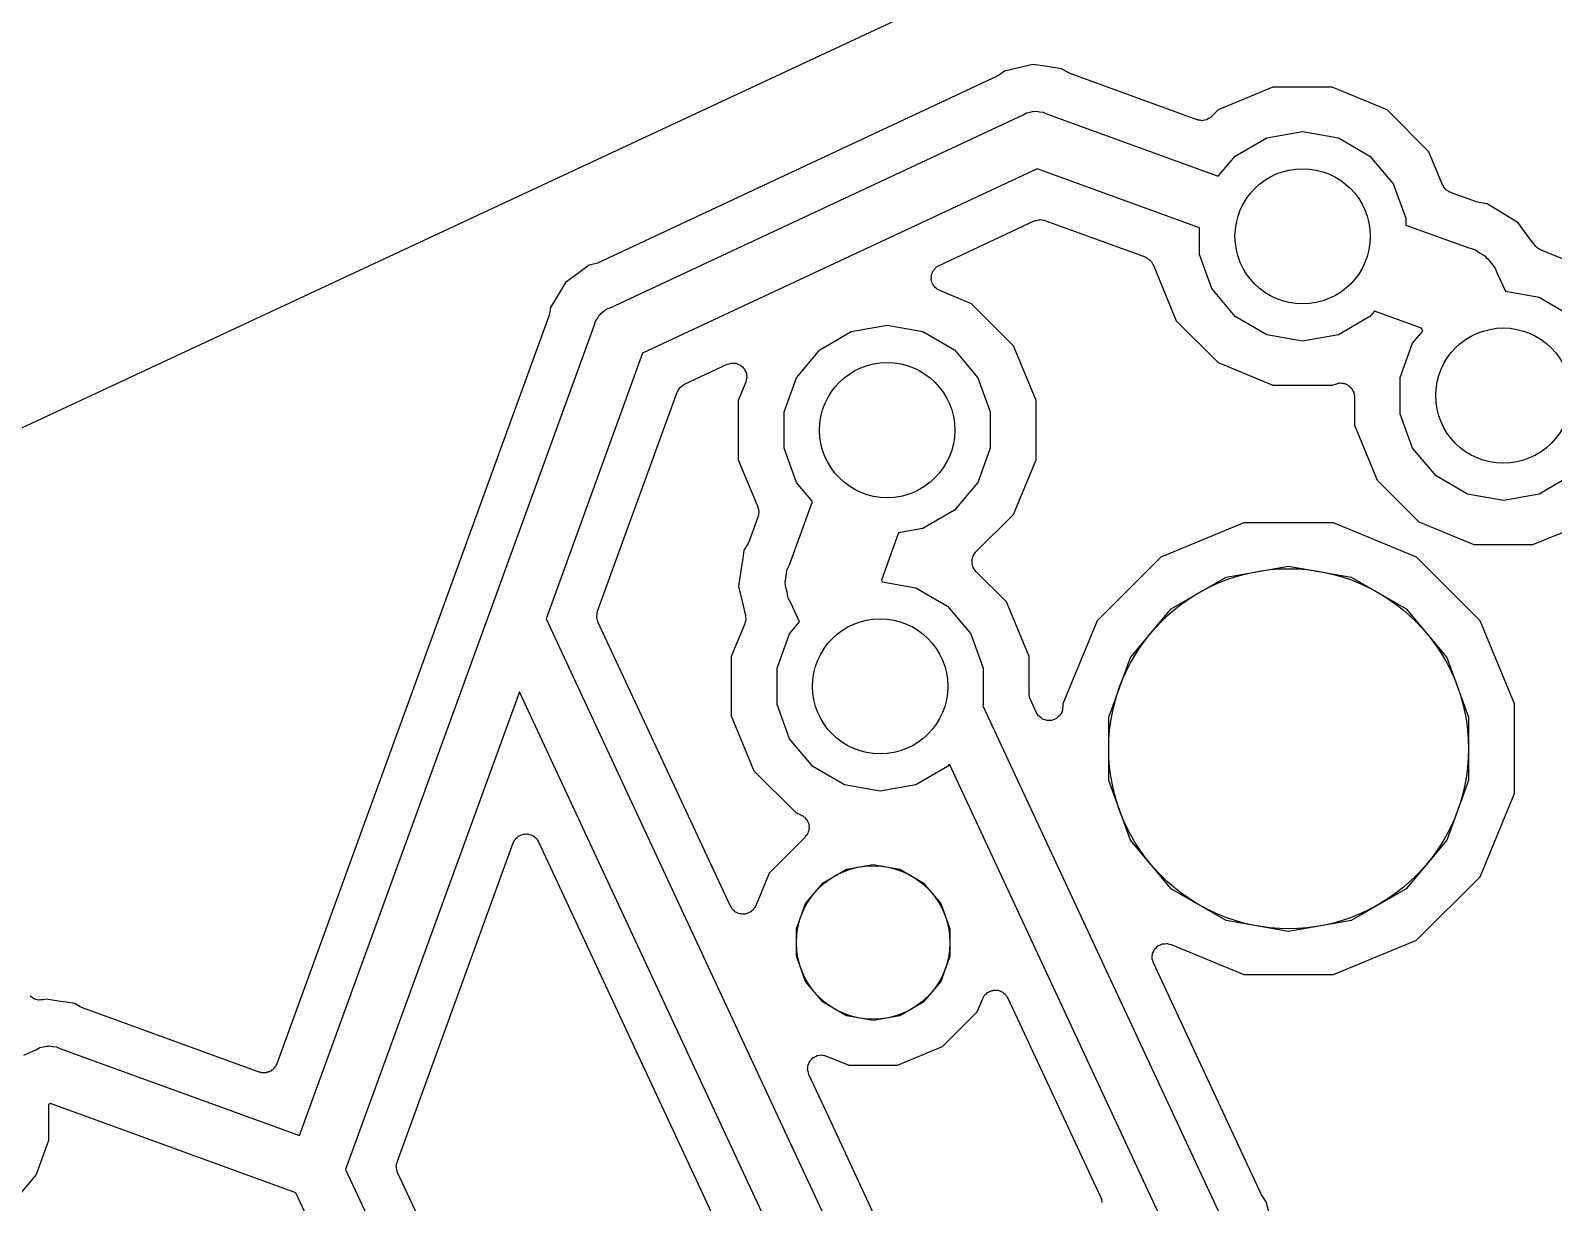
# Model space of a CAD drawing. Extents: x 24 to 196, y -189 to -31.
# Drawn here: x 38.02 to 54.9, y -140.25 to -127.26 of the extents above; entities that cross this region are included whole.
import ezdxf

# ---------------------------------------------------------------- set-up
doc = ezdxf.new("R2010")
doc.units = 0
doc.header["$MEASUREMENT"] = 0
doc.layers.add('BLACK', color=7, linetype='CONTINUOUS')

msp = doc.modelspace()

# ---------------------------------------------------------------- linework, layer by layer
at = {"layer": 'BLACK', "linetype": 'CONTINUOUS'}
for p, q in [((26.2751, -137.094), (58.9842, -121.842)), ((48.7347, -127.769), (44.3043, -129.838)), ((48.7469, -127.761), (48.7347, -127.769)), ((48.7603, -127.754), (48.7469, -127.761)), ((48.8144, -127.714), (48.7603, -127.754)), ((48.9708, -127.676), (48.8144, -127.714)), ((48.9709, -127.676), (48.9708, -127.676)), ((48.971, -127.676), (48.9709, -127.676)), ((49.1281, -127.638), (48.971, -127.676)), ((49.2879, -127.662), (49.1281, -127.638)), ((49.288, -127.662), (49.2879, -127.662)), ((49.2881, -127.662), (49.288, -127.662)), ((49.4473, -127.687), (49.2881, -127.662)), ((49.5047, -127.721), (49.4473, -127.687)), ((49.5186, -127.727), (49.5047, -127.721)), ((49.5315, -127.734), (49.5186, -127.727)), ((50.9496, -128.251), (49.5315, -127.734)), ((51.79, -127.891), (51.1832, -128.142)), ((52.4468, -127.891), (51.79, -127.891)), ((53.0537, -128.142), (52.4468, -127.891)), ((44.4449, -130.333), (49.0234, -128.195)), ((49.0234, -128.195), (49.0585, -128.175)), ((49.0585, -128.175), (49.0982, -128.168)), ((49.0982, -128.168), (49.1371, -128.157)), ((49.1371, -128.157), (49.1508, -128.158)), ((49.1508, -128.158), (49.1644, -128.156)), ((49.1644, -128.156), (49.2041, -128.163)), ((49.2041, -128.163), (49.2442, -128.167)), ((49.2442, -128.167), (49.281, -128.184)), ((49.281, -128.184), (51.1839, -128.877)), ((50.9563, -128.253), (50.9496, -128.251)), ((50.9624, -128.255), (50.9563, -128.253)), ((50.9822, -128.257), (50.9624, -128.255)), ((51.0017, -128.261), (50.9822, -128.257)), ((51.0084, -128.259), (51.0017, -128.261)), ((51.0151, -128.26), (51.0084, -128.259)), ((51.0343, -128.255), (51.0151, -128.26)), ((51.0539, -128.251), (51.0343, -128.255)), ((51.0597, -128.248), (51.0539, -128.251)), ((51.0662, -128.246), (51.0597, -128.248)), ((51.0825, -128.235), (51.0662, -128.246)), ((51.0997, -128.225), (51.0825, -128.235)), ((51.1041, -128.22), (51.0997, -128.225)), ((51.1096, -128.216), (51.1041, -128.22)), ((51.1832, -128.142), (51.1096, -128.216)), ((53.5181, -128.607), (53.0537, -128.142)), ((51.7215, -128.451), (52.1184, -128.381)), ((52.1184, -128.381), (52.5154, -128.451)), ((51.3724, -128.653), (51.7215, -128.451)), ((52.5154, -128.451), (52.8645, -128.653)), ((53.669, -128.971), (53.5181, -128.607)), ((51.1839, -128.877), (51.3724, -128.653)), ((52.8645, -128.653), (53.1236, -128.962)), ((49.1786, -128.795), (44.805, -130.837)), ((50.9754, -129.45), (49.1786, -128.795)), ((53.1236, -128.962), (53.2614, -129.34)), ((53.6745, -128.98), (53.669, -128.971)), ((53.678, -128.989), (53.6745, -128.98)), ((53.6886, -129.002), (53.678, -128.989)), ((53.6975, -129.016), (53.6886, -129.002)), ((53.7055, -129.022), (53.6975, -129.016)), ((53.712, -129.03), (53.7055, -129.022)), ((53.7264, -129.038), (53.712, -129.03)), ((53.7395, -129.048), (53.7264, -129.038)), ((53.7491, -129.051), (53.7395, -129.048)), ((53.7579, -129.056), (53.7491, -129.051)), ((54.0468, -129.161), (53.7579, -129.056)), ((54.0614, -129.163), (54.0468, -129.161)), ((54.0754, -129.168), (54.0614, -129.163)), ((54.1629, -129.182), (54.0754, -129.168)), ((54.3343, -129.286), (54.1629, -129.182)), ((54.3345, -129.286), (54.3343, -129.286)), ((54.3346, -129.286), (54.3345, -129.286)), ((54.5074, -129.391), (54.3346, -129.286)), ((48.0903, -129.864), (49.1453, -129.371)), ((49.1453, -129.371), (49.1519, -129.37)), ((49.1519, -129.37), (49.1577, -129.366)), ((49.1577, -129.366), (49.1773, -129.363)), ((49.1773, -129.363), (49.1964, -129.358)), ((49.1964, -129.358), (49.2032, -129.358)), ((49.2032, -129.358), (49.2099, -129.357)), ((49.2099, -129.357), (49.2294, -129.361)), ((49.2294, -129.361), (49.2492, -129.362)), ((49.2492, -129.362), (49.2553, -129.365)), ((49.2553, -129.365), (49.262, -129.366)), ((49.262, -129.366), (50.373, -129.771)), ((50.9754, -129.743), (50.9754, -129.45)), ((53.2614, -129.34), (53.2614, -129.417)), ((53.2614, -129.417), (53.9602, -129.67)), ((54.6266, -129.554), (54.5074, -129.391)), ((54.6267, -129.554), (54.6266, -129.554)), ((54.6268, -129.554), (54.6267, -129.554)), ((54.6902, -129.64), (54.6268, -129.554)), ((50.373, -129.771), (50.3817, -129.776)), ((50.3817, -129.776), (50.3912, -129.779)), ((50.3912, -129.779), (50.4044, -129.79)), ((50.4044, -129.79), (50.4188, -129.798)), ((51.1133, -130.122), (50.9754, -129.743)), ((53.9602, -129.67), (54.026, -129.687)), ((54.026, -129.687), (54.0805, -129.726)), ((54.0805, -129.726), (54.1384, -129.759)), ((54.1384, -129.759), (54.1534, -129.777)), ((54.1534, -129.777), (54.1726, -129.79)), ((54.1726, -129.79), (54.2108, -129.845)), ((54.701, -129.651), (54.6902, -129.64)), ((54.71, -129.662), (54.701, -129.651)), ((54.72, -129.669), (54.71, -129.662)), ((54.7285, -129.677), (54.72, -129.669)), ((54.7421, -129.683), (54.7285, -129.677)), ((54.7547, -129.691), (54.7421, -129.683)), ((55.2781, -129.908), (54.7547, -129.691)), ((44.0812, -129.959), (43.9506, -130.055)), ((44.1574, -129.903), (44.0812, -129.959)), ((44.0812, -129.959), (44.0812, -129.959)), ((44.0812, -129.959), (44.0812, -129.959)), ((44.1576, -129.903), (44.1574, -129.903)), ((44.2115, -129.863), (44.1576, -129.903)), ((44.276, -129.848), (44.2115, -129.863)), ((44.2897, -129.842), (44.276, -129.848)), ((44.3043, -129.838), (44.2897, -129.842)), ((48.006, -129.969), (48.0123, -129.954)), ((48.0123, -129.954), (48.0166, -129.938)), ((48.0166, -129.938), (48.0224, -129.93)), ((48.0224, -129.93), (48.0262, -129.92)), ((48.0262, -129.92), (48.0374, -129.908)), ((48.0374, -129.908), (48.0469, -129.894)), ((48.0469, -129.894), (48.0552, -129.889)), ((48.0552, -129.889), (48.062, -129.881)), ((48.062, -129.881), (48.0767, -129.874)), ((48.0767, -129.874), (48.0903, -129.864)), ((50.4188, -129.798), (50.4252, -129.806)), ((50.4252, -129.806), (50.4332, -129.812)), ((50.4332, -129.812), (50.4421, -129.826)), ((50.4421, -129.826), (50.4528, -129.838)), ((50.4528, -129.838), (50.4562, -129.848)), ((50.4562, -129.848), (50.4616, -129.856)), ((50.4616, -129.856), (50.7188, -130.477)), ((54.2108, -129.845), (54.2537, -129.896)), ((54.2537, -129.896), (54.2771, -129.96)), ((54.2771, -129.96), (54.3657, -130.151)), ((43.9506, -130.055), (43.8681, -130.191)), ((48.0029, -129.989), (48.0055, -129.979)), ((48.0044, -130.005), (48.0029, -129.989)), ((48.0037, -130.022), (48.0044, -130.005)), ((48.0067, -130.032), (48.0037, -130.022)), ((48.0055, -129.979), (48.006, -129.969)), ((48.0076, -130.042), (48.0067, -130.032)), ((48.0146, -130.057), (48.0076, -130.042)), ((48.0196, -130.072), (48.0146, -130.057)), ((48.0257, -130.08), (48.0196, -130.072)), ((48.03, -130.09), (48.0257, -130.08)), ((48.0417, -130.101), (48.03, -130.09)), ((48.0518, -130.114), (48.0417, -130.101)), ((48.0603, -130.12), (48.0518, -130.114)), ((48.0674, -130.127), (48.0603, -130.12)), ((48.0824, -130.134), (48.0674, -130.127)), ((51.3724, -130.431), (51.1133, -130.122)), ((43.8175, -130.274), (43.7829, -130.331)), ((43.8176, -130.274), (43.8175, -130.274)), ((43.8681, -130.191), (43.8176, -130.274)), ((43.8681, -130.191), (43.8681, -130.191)), ((43.8681, -130.191), (43.8681, -130.191)), ((48.0964, -130.143), (48.0824, -130.134)), ((48.4496, -130.289), (48.0964, -130.143)), ((48.914, -130.754), (48.4496, -130.289)), ((54.3657, -130.151), (54.7399, -130.217)), ((54.7399, -130.217), (55.0889, -130.418)), ((43.7654, -130.426), (40.7498, -138.711)), ((43.768, -130.411), (43.7654, -130.426)), ((43.7728, -130.397), (43.768, -130.411)), ((43.7829, -130.331), (43.7728, -130.397)), ((44.2812, -130.484), (44.3044, -130.451)), ((44.3044, -130.451), (44.3247, -130.415)), ((44.3247, -130.415), (44.335, -130.407)), ((44.335, -130.407), (44.3428, -130.396)), ((44.3428, -130.396), (44.376, -130.372)), ((44.376, -130.372), (44.407, -130.346)), ((44.407, -130.346), (44.4449, -130.333)), ((51.7215, -130.633), (51.3724, -130.431)), ((52.8645, -130.431), (52.5154, -130.633)), ((52.9145, -130.371), (52.8645, -130.431)), ((53.4357, -130.56), (52.9145, -130.371)), ((41.0014, -139.505), (44.2708, -130.523)), ((44.2708, -130.523), (44.2812, -130.484)), ((46.7684, -130.8), (47.1174, -130.598)), ((47.1174, -130.598), (47.5144, -130.528)), ((47.5144, -130.528), (47.9114, -130.598)), ((47.9114, -130.598), (48.2604, -130.8)), ((50.7188, -130.477), (51.1832, -130.942)), ((52.1184, -130.703), (51.7215, -130.633)), ((52.5154, -130.633), (52.1184, -130.703)), ((53.3378, -130.727), (53.4506, -130.592)), ((53.4506, -130.592), (53.4357, -130.56)), ((46.5093, -131.109), (46.7684, -130.8)), ((48.2604, -130.8), (48.5195, -131.109)), ((49.1654, -131.36), (48.914, -130.754)), ((53.1999, -131.106), (53.3378, -130.727)), ((44.805, -130.837), (43.7339, -133.78)), ((45.2676, -131.182), (45.7426, -130.96)), ((45.7426, -130.96), (45.765, -130.954)), ((45.765, -130.954), (45.7872, -130.947)), ((45.7872, -130.947), (45.7905, -130.947)), ((45.7905, -130.947), (45.7937, -130.946)), ((45.7937, -130.946), (45.8168, -130.948)), ((45.8168, -130.948), (45.84, -130.949)), ((45.84, -130.949), (45.8431, -130.951)), ((45.8431, -130.951), (45.8464, -130.951)), ((45.8464, -130.951), (45.8675, -130.961)), ((45.8675, -130.961), (45.8889, -130.97)), ((45.8889, -130.97), (45.8914, -130.972)), ((45.8914, -130.972), (45.8944, -130.973)), ((45.8944, -130.973), (45.9108, -130.99)), ((51.1832, -130.942), (51.79, -131.193)), ((45.9108, -130.99), (45.928, -131.005)), ((45.928, -131.005), (45.9295, -131.008)), ((45.9295, -131.008), (45.9319, -131.011)), ((45.9319, -131.011), (45.9417, -131.032)), ((45.9417, -131.032), (45.9524, -131.052)), ((45.9529, -131.134), (45.9479, -131.157)), ((45.9524, -131.052), (45.9528, -131.056)), ((45.9528, -131.056), (45.9542, -131.059)), ((45.9589, -131.111), (45.9529, -131.134)), ((45.9542, -131.059), (45.9563, -131.082)), ((45.9563, -131.082), (45.9593, -131.105)), ((45.9593, -131.105), (45.9586, -131.108)), ((45.9586, -131.108), (45.9589, -131.111)), ((46.3714, -131.487), (46.5093, -131.109)), ((48.5195, -131.109), (48.6574, -131.487)), ((53.1999, -131.509), (53.1999, -131.106)), ((44.3048, -133.697), (45.1889, -131.268)), ((45.1889, -131.268), (45.1922, -131.262)), ((45.1922, -131.262), (45.1939, -131.256)), ((45.1939, -131.256), (45.2054, -131.239)), ((45.2054, -131.239), (45.2154, -131.222)), ((45.2154, -131.222), (45.2205, -131.218)), ((45.2205, -131.218), (45.2243, -131.212)), ((45.2243, -131.212), (45.2406, -131.201)), ((45.2406, -131.201), (45.2559, -131.188)), ((45.2559, -131.188), (45.2622, -131.186)), ((45.2622, -131.186), (45.2676, -131.182)), ((45.9479, -131.157), (45.8634, -131.36)), ((51.79, -131.193), (52.4468, -131.193)), ((52.4468, -131.193), (52.4812, -131.179)), ((52.4812, -131.179), (52.4974, -131.175)), ((52.4974, -131.175), (52.513, -131.169)), ((52.513, -131.169), (52.5231, -131.169)), ((52.5231, -131.169), (52.5329, -131.167)), ((52.5329, -131.167), (52.5493, -131.169)), ((52.5493, -131.169), (52.566, -131.169)), ((52.566, -131.169), (52.5754, -131.173)), ((52.5754, -131.173), (52.5853, -131.174)), ((52.5853, -131.174), (52.6001, -131.182)), ((52.6001, -131.182), (52.6157, -131.188)), ((52.6157, -131.188), (52.6234, -131.194)), ((52.6234, -131.194), (52.6323, -131.199)), ((52.6323, -131.199), (52.6435, -131.211)), ((52.6435, -131.211), (52.6562, -131.222)), ((52.6562, -131.222), (52.6613, -131.23)), ((52.6613, -131.23), (52.668, -131.238)), ((52.668, -131.238), (52.6744, -131.253)), ((52.6744, -131.253), (52.6827, -131.267)), ((52.6827, -131.267), (52.6845, -131.277)), ((52.6845, -131.277), (52.6883, -131.287)), ((52.6883, -131.287), (52.689, -131.303)), ((52.689, -131.303), (52.6919, -131.32)), ((45.8634, -131.36), (45.8634, -132.017)), ((49.1654, -132.017), (49.1654, -131.36)), ((52.6919, -131.32), (52.6919, -131.636)), ((46.3714, -131.89), (46.3714, -131.487)), ((48.6574, -131.487), (48.6574, -131.89)), ((52.6919, -131.636), (52.9433, -132.242)), ((53.3378, -131.888), (53.1999, -131.509)), ((46.5093, -132.269), (46.3714, -131.89)), ((48.6574, -131.89), (48.5195, -132.269)), ((53.5969, -132.196), (53.3378, -131.888)), ((45.8634, -132.017), (46.0805, -132.541)), ((48.914, -132.624), (49.1654, -132.017)), ((46.6858, -132.48), (46.5093, -132.269)), ((48.5195, -132.269), (48.2604, -132.578)), ((52.9433, -132.242), (53.4077, -132.707)), ((53.9459, -132.398), (53.5969, -132.196)), ((55.0889, -132.196), (54.7399, -132.398)), ((46.4313, -133.181), (46.6858, -132.48)), ((54.3429, -132.468), (53.9459, -132.398)), ((54.7399, -132.398), (54.3429, -132.468)), ((46.0829, -132.652), (45.9856, -132.92)), ((46.0805, -132.541), (46.0812, -132.545)), ((46.0812, -132.545), (46.0828, -132.547)), ((46.0828, -132.547), (46.0869, -132.57)), ((46.0835, -132.648), (46.0829, -132.652)), ((46.085, -132.645), (46.0835, -132.648)), ((46.0881, -132.622), (46.085, -132.645)), ((46.0869, -132.57), (46.0919, -132.593)), ((46.0921, -132.6), (46.0881, -132.622)), ((46.0919, -132.593), (46.0915, -132.596)), ((46.0915, -132.596), (46.0921, -132.6)), ((48.2604, -132.578), (47.9114, -132.779)), ((48.4989, -133.039), (48.914, -132.624)), ((47.6405, -132.827), (47.4503, -133.351)), ((47.9114, -132.779), (47.6405, -132.827)), ((51.4657, -132.718), (50.5461, -133.098)), ((52.461, -132.718), (51.4657, -132.718)), ((53.3805, -133.098), (52.461, -132.718)), ((53.4077, -132.707), (54.0145, -132.958)), ((54.6713, -132.958), (54.9977, -132.823)), ((45.9726, -132.947), (45.9278, -133.021)), ((45.9781, -132.933), (45.9726, -132.947)), ((45.9856, -132.92), (45.9781, -132.933)), ((54.0145, -132.958), (54.6713, -132.958)), ((45.9141, -133.108), (45.8969, -133.221)), ((45.9144, -133.107), (45.9141, -133.108)), ((45.9278, -133.021), (45.9144, -133.107)), ((48.4548, -133.134), (48.4583, -133.121)), ((48.456, -133.147), (48.4548, -133.134)), ((48.4548, -133.16), (48.456, -133.147)), ((48.4583, -133.173), (48.4548, -133.16)), ((48.4583, -133.121), (48.4594, -133.108)), ((48.4594, -133.108), (48.4651, -133.095)), ((48.4651, -133.095), (48.4685, -133.083)), ((48.4685, -133.083), (48.4762, -133.072)), ((48.4762, -133.072), (48.4818, -133.06)), ((48.4818, -133.06), (48.4912, -133.05)), ((48.4912, -133.05), (48.4989, -133.039)), ((50.5461, -133.098), (49.8423, -133.802)), ((54.0843, -133.802), (53.3805, -133.098)), ((45.8969, -133.221), (45.8661, -133.421)), ((45.8969, -133.221), (45.8969, -133.221)), ((45.8969, -133.221), (45.8969, -133.221)), ((46.3853, -133.376), (46.397, -133.309)), ((46.397, -133.309), (46.4029, -133.242)), ((46.4029, -133.242), (46.4313, -133.181)), ((48.4594, -133.186), (48.4583, -133.173)), ((48.4651, -133.199), (48.4594, -133.186)), ((48.4685, -133.211), (48.4651, -133.199)), ((48.4762, -133.222), (48.4685, -133.211)), ((48.4818, -133.234), (48.4762, -133.222)), ((48.4912, -133.244), (48.4818, -133.234)), ((48.4989, -133.255), (48.4912, -133.244)), ((48.8365, -133.592), (48.4989, -133.255)), ((50.6619, -133.668), (51.2708, -133.317)), ((51.2708, -133.317), (51.9633, -133.195)), ((51.9633, -133.195), (52.6558, -133.317)), ((52.6558, -133.317), (53.2647, -133.668)), ((45.8661, -133.421), (45.9142, -133.617)), ((46.3892, -133.398), (46.3853, -133.376)), ((46.3872, -133.42), (46.3892, -133.398)), ((46.4047, -133.486), (46.3872, -133.42)), ((46.4165, -133.552), (46.4047, -133.486)), ((47.4503, -133.351), (47.4594, -133.371)), ((47.4594, -133.371), (47.8338, -133.437)), ((47.8338, -133.437), (48.1829, -133.638)), ((45.9142, -133.617), (45.9142, -133.617)), ((45.9142, -133.617), (45.9142, -133.617)), ((45.9142, -133.617), (45.9413, -133.728)), ((46.4501, -133.61), (46.4165, -133.552)), ((46.5445, -133.813), (46.4501, -133.61)), ((48.1829, -133.638), (48.442, -133.947)), ((49.0878, -134.199), (48.8365, -133.592)), ((50.2099, -134.207), (50.6619, -133.668)), ((53.2647, -133.668), (53.7167, -134.207)), ((43.7339, -133.78), (46.4038, -139.509)), ((44.2956, -133.749), (44.2991, -133.729)), ((44.2968, -133.755), (44.2956, -133.749)), ((44.2962, -133.762), (44.2968, -133.755)), ((44.3013, -133.781), (44.2962, -133.762)), ((44.2991, -133.729), (44.3008, -133.709)), ((44.3008, -133.709), (44.3036, -133.703)), ((44.3048, -133.801), (44.3013, -133.781)), ((44.3036, -133.703), (44.3048, -133.697)), ((44.3081, -133.807), (44.3048, -133.801)), ((44.3099, -133.813), (44.3081, -133.807)), ((45.7784, -136.965), (44.3099, -133.813)), ((45.9371, -133.834), (45.7858, -134.199)), ((45.9418, -133.813), (45.9371, -133.834)), ((45.9413, -133.728), (45.9417, -133.729)), ((45.9417, -133.729), (45.9443, -133.739)), ((45.9478, -133.792), (45.9418, -133.813)), ((45.9443, -133.739), (45.945, -133.75)), ((45.945, -133.75), (45.9455, -133.752)), ((45.9455, -133.752), (45.9453, -133.754)), ((45.9453, -133.754), (45.9457, -133.761)), ((45.9457, -133.761), (45.9486, -133.782)), ((45.9486, -133.782), (45.9475, -133.787)), ((45.9475, -133.787), (45.9478, -133.792)), ((46.4317, -133.947), (46.5445, -133.813)), ((49.8423, -133.802), (49.4614, -134.722)), ((54.4652, -134.722), (54.0843, -133.802)), ((46.2938, -134.326), (46.4317, -133.947)), ((48.442, -133.947), (48.5798, -134.326)), ((45.7858, -134.199), (45.7858, -134.856)), ((46.2938, -134.729), (46.2938, -134.326)), ((48.5798, -134.326), (48.5798, -134.729)), ((49.0878, -134.608), (49.0878, -134.199)), ((49.9694, -134.868), (50.2099, -134.207)), ((53.7167, -134.207), (53.9572, -134.868)), ((43.439, -134.59), (41.5132, -139.881)), ((45.8505, -139.765), (43.439, -134.59)), ((49.089, -134.615), (49.0878, -134.608)), ((49.0884, -134.621), (49.089, -134.615)), ((49.0936, -134.641), (49.0884, -134.621)), ((49.097, -134.66), (49.0936, -134.641)), ((49.1004, -134.666), (49.097, -134.66)), ((49.1021, -134.672), (49.1004, -134.666)), ((49.1709, -134.82), (49.1021, -134.672)), ((45.7858, -134.856), (46.0372, -135.463)), ((46.4317, -135.108), (46.2938, -134.729)), ((48.5798, -134.729), (48.5747, -134.743)), ((48.5747, -134.743), (51.2357, -140.448)), ((49.1823, -134.836), (49.1709, -134.82)), ((49.1923, -134.853), (49.1823, -134.836)), ((49.1974, -134.858), (49.1923, -134.853)), ((49.2013, -134.863), (49.1974, -134.858)), ((49.4258, -134.853), (49.4105, -134.866)), ((49.4291, -134.848), (49.4258, -134.853)), ((49.4339, -134.843), (49.4291, -134.848)), ((49.4423, -134.825), (49.4339, -134.843)), ((49.4522, -134.808), (49.4423, -134.825)), ((49.4534, -134.801), (49.4522, -134.808)), ((49.4562, -134.795), (49.4534, -134.801)), ((49.458, -134.775), (49.4562, -134.795)), ((49.4614, -134.755), (49.458, -134.775)), ((49.4614, -134.722), (49.4614, -134.755)), ((54.4652, -135.717), (54.4652, -134.722)), ((49.2176, -134.875), (49.2013, -134.863)), ((49.2328, -134.887), (49.2176, -134.875)), ((49.2391, -134.89), (49.2328, -134.887)), ((49.2446, -134.894), (49.2391, -134.89)), ((49.2638, -134.899), (49.2446, -134.894)), ((49.2826, -134.906), (49.2638, -134.899)), ((49.2893, -134.906), (49.2826, -134.906)), ((49.2958, -134.907), (49.2893, -134.906)), ((49.3156, -134.906), (49.2958, -134.907)), ((49.3355, -134.906), (49.3156, -134.906)), ((49.3418, -134.903), (49.3355, -134.906)), ((49.3485, -134.903), (49.3418, -134.903)), ((49.3665, -134.894), (49.3485, -134.903)), ((49.3852, -134.887), (49.3665, -134.894)), ((49.3904, -134.883), (49.3852, -134.887)), ((49.3964, -134.88), (49.3904, -134.883)), ((49.4105, -134.866), (49.3964, -134.88)), ((49.9694, -135.571), (49.9694, -134.868)), ((53.9572, -134.868), (53.9572, -135.571)), ((46.6908, -135.417), (46.4317, -135.108)), ((46.0372, -135.463), (46.5016, -135.927)), ((47.0399, -135.618), (46.6908, -135.417)), ((48.1829, -135.417), (47.8338, -135.618)), ((48.2042, -135.391), (48.1829, -135.417)), ((50.6337, -140.6), (48.2042, -135.391)), ((47.4368, -135.688), (47.0399, -135.618)), ((47.8338, -135.618), (47.4368, -135.688)), ((50.2099, -136.232), (49.9694, -135.571)), ((53.9572, -135.571), (53.7167, -136.232)), ((54.0843, -136.637), (54.4652, -135.717)), ((46.5016, -135.927), (46.556, -135.95)), ((46.556, -135.95), (46.5701, -135.959)), ((46.5701, -135.959), (46.5851, -135.966)), ((46.5851, -135.966), (46.5922, -135.973)), ((46.5922, -135.973), (46.6007, -135.978)), ((46.6007, -135.978), (46.6108, -135.991)), ((46.6108, -135.991), (46.6226, -136.003)), ((46.6226, -136.003), (46.6268, -136.012)), ((46.6268, -136.012), (46.6329, -136.02)), ((46.6329, -136.02), (46.6379, -136.036)), ((46.6379, -136.036), (46.6449, -136.051)), ((43.3973, -136.217), (43.4126, -136.204)), ((43.4126, -136.204), (43.4267, -136.19)), ((43.4267, -136.19), (43.4327, -136.187)), ((43.4327, -136.187), (43.4379, -136.183)), ((43.4379, -136.183), (43.4566, -136.176)), ((43.4566, -136.176), (43.4746, -136.168)), ((43.4746, -136.168), (43.4813, -136.167)), ((43.4813, -136.167), (43.4876, -136.165)), ((43.4876, -136.165), (43.5075, -136.165)), ((43.5075, -136.165), (43.5274, -136.163)), ((43.5274, -136.163), (43.5338, -136.165)), ((43.5338, -136.165), (43.5405, -136.165)), ((43.5405, -136.165), (43.5593, -136.172)), ((43.5593, -136.172), (43.5785, -136.177)), ((43.5785, -136.177), (43.584, -136.181)), ((43.584, -136.181), (43.5903, -136.183)), ((43.5903, -136.183), (43.6055, -136.196)), ((43.6055, -136.196), (43.6218, -136.207)), ((43.6218, -136.207), (43.6257, -136.213)), ((46.6055, -136.198), (46.2073, -136.597)), ((46.615, -136.185), (46.6055, -136.198)), ((46.6263, -136.172), (46.615, -136.185)), ((46.6301, -136.163), (46.6263, -136.172)), ((46.6358, -136.155), (46.6301, -136.163)), ((46.6402, -136.139), (46.6358, -136.155)), ((46.6465, -136.124), (46.6402, -136.139)), ((46.6449, -136.051), (46.6458, -136.061)), ((46.6458, -136.061), (46.6488, -136.071)), ((46.647, -136.114), (46.6465, -136.124)), ((46.6495, -136.104), (46.647, -136.114)), ((46.6488, -136.071), (46.6481, -136.087)), ((46.6481, -136.087), (46.6495, -136.104)), ((42.0841, -139.798), (43.3708, -136.263)), ((43.3708, -136.263), (43.3808, -136.245)), ((43.3808, -136.245), (43.3892, -136.227)), ((43.3892, -136.227), (43.394, -136.223)), ((43.394, -136.223), (43.3973, -136.217)), ((43.6257, -136.213), (43.6308, -136.217)), ((43.6308, -136.217), (43.6408, -136.234)), ((43.6408, -136.234), (43.6522, -136.25)), ((43.6522, -136.25), (45.4197, -140.043)), ((50.6619, -136.77), (50.2099, -136.232)), ((53.7167, -136.232), (53.2647, -136.77)), ((47.0638, -136.554), (47.3593, -136.502)), ((47.3593, -136.502), (47.6548, -136.554)), ((46.2073, -136.597), (46.0574, -136.958)), ((46.611, -136.934), (46.8039, -136.704)), ((46.8039, -136.704), (47.0638, -136.554)), ((47.6548, -136.554), (47.9147, -136.704)), ((47.9147, -136.704), (48.1075, -136.934)), ((53.3805, -137.34), (54.0843, -136.637)), ((51.2708, -137.122), (50.6619, -136.77)), ((53.2647, -136.77), (52.6558, -137.122)), ((45.788, -136.978), (45.7784, -136.965)), ((45.7957, -136.993), (45.788, -136.978)), ((45.803, -137), (45.7957, -136.993)), ((45.8088, -137.008), (45.803, -137)), ((45.8224, -137.017), (45.8088, -137.008)), ((45.8347, -137.029), (45.8224, -137.017)), ((45.8439, -137.033), (45.8347, -137.029)), ((45.8521, -137.038), (45.8439, -137.033)), ((45.8682, -137.043), (45.8521, -137.038)), ((45.8836, -137.049), (45.8682, -137.043)), ((45.8936, -137.049), (45.8836, -137.049)), ((45.9032, -137.052), (45.8936, -137.049)), ((45.9198, -137.051), (45.9032, -137.052)), ((45.9365, -137.051), (45.9198, -137.051)), ((45.946, -137.048), (45.9365, -137.051)), ((45.956, -137.047), (45.946, -137.048)), ((45.9711, -137.04), (45.956, -137.047)), ((45.9869, -137.035), (45.9711, -137.04)), ((45.9949, -137.029), (45.9869, -137.035)), ((46.0039, -137.025), (45.9949, -137.029)), ((46.0157, -137.013), (46.0039, -137.025)), ((46.0289, -137.003), (46.0157, -137.013)), ((46.0343, -136.995), (46.0289, -137.003)), ((46.0414, -136.988), (46.0343, -136.995)), ((46.0484, -136.973), (46.0414, -136.988)), ((46.0574, -136.958), (46.0484, -136.973)), ((46.5084, -137.216), (46.611, -136.934)), ((48.1075, -136.934), (48.2102, -137.216)), ((46.5084, -137.516), (46.5084, -137.216)), ((48.2102, -137.216), (48.2102, -137.516)), ((51.9633, -137.244), (51.2708, -137.122)), ((52.6558, -137.122), (51.9633, -137.244)), ((50.5363, -137.394), (50.5569, -137.384)), ((50.5569, -137.384), (50.5602, -137.383)), ((50.5602, -137.383), (50.5632, -137.382)), ((50.5632, -137.382), (50.5863, -137.38)), ((50.5863, -137.38), (50.6093, -137.377)), ((50.6093, -137.377), (50.6126, -137.377)), ((50.6126, -137.377), (50.616, -137.377)), ((50.616, -137.377), (50.6384, -137.383)), ((50.6384, -137.383), (50.661, -137.388)), ((50.661, -137.388), (51.4657, -137.721)), ((52.461, -137.721), (53.3805, -137.34)), ((46.611, -137.798), (46.5084, -137.516)), ((48.2102, -137.516), (48.1075, -137.798)), ((50.4509, -137.542), (50.4529, -137.519)), ((50.4518, -137.545), (50.4509, -137.542)), ((50.4516, -137.549), (50.4518, -137.545)), ((50.4586, -137.571), (50.4516, -137.549)), ((50.4529, -137.519), (50.4539, -137.496)), ((50.4539, -137.496), (50.4552, -137.493)), ((50.4552, -137.493), (50.4555, -137.489)), ((50.4555, -137.489), (50.4653, -137.468)), ((50.4653, -137.468), (50.4742, -137.447)), ((50.4742, -137.447), (50.4764, -137.444)), ((50.4764, -137.444), (50.4779, -137.441)), ((50.4779, -137.441), (50.4943, -137.425)), ((50.4943, -137.425), (50.5099, -137.408)), ((50.5099, -137.408), (50.5129, -137.406)), ((50.5129, -137.406), (50.5153, -137.404)), ((50.5153, -137.404), (50.5363, -137.394)), ((50.4646, -137.593), (50.4586, -137.571)), ((51.6616, -140.16), (50.4646, -137.593)), ((51.4657, -137.721), (52.461, -137.721)), ((46.8039, -138.028), (46.611, -137.798)), ((48.1075, -137.798), (47.9147, -138.028)), ((48.6842, -137.898), (48.6938, -137.895)), ((48.6938, -137.895), (48.7104, -137.895)), ((48.7104, -137.895), (48.727, -137.894)), ((48.727, -137.894), (48.7367, -137.896)), ((48.7367, -137.896), (48.7467, -137.897)), ((48.7467, -137.897), (48.762, -137.903)), ((38.0379, -137.975), (38.0176, -137.961)), ((38.058, -137.99), (38.0379, -137.975)), ((38.0596, -137.99), (38.058, -137.99)), ((38.061, -137.991), (38.0596, -137.99)), ((38.0849, -137.997), (38.061, -137.991)), ((38.1088, -138.004), (38.0849, -137.997)), ((38.1105, -138.004), (38.1088, -138.004)), ((38.1121, -138.005), (38.1105, -138.004)), ((38.1368, -138.003), (38.1121, -138.005)), ((38.1616, -138.001), (38.1368, -138.003)), ((38.1935, -137.993), (38.1616, -138.001)), ((38.353, -138.018), (38.1935, -137.993)), ((38.3531, -138.018), (38.353, -138.018)), ((38.353, -138.018), (38.353, -138.018)), ((38.4468, -138.032), (38.3531, -138.018)), ((38.4472, -138.032), (38.4468, -138.032)), ((38.5133, -138.043), (38.4472, -138.032)), ((38.57, -138.077), (38.5133, -138.043)), ((47.0638, -138.178), (46.8039, -138.028)), ((47.9147, -138.028), (47.6548, -138.178)), ((48.5113, -138.136), (48.5729, -137.987)), ((48.5729, -137.987), (48.5818, -137.973)), ((48.5818, -137.973), (48.5889, -137.958)), ((48.5889, -137.958), (48.5959, -137.951)), ((48.5959, -137.951), (48.6013, -137.943)), ((48.6013, -137.943), (48.6145, -137.933)), ((48.6145, -137.933), (48.6263, -137.921)), ((48.6263, -137.921), (48.6354, -137.917)), ((48.6354, -137.917), (48.6433, -137.911)), ((48.6433, -137.911), (48.6592, -137.906)), ((48.6592, -137.906), (48.6742, -137.898)), ((48.6742, -137.898), (48.6842, -137.898)), ((48.762, -137.903), (48.7781, -137.908)), ((48.7781, -137.908), (48.7863, -137.913)), ((48.7863, -137.913), (48.7956, -137.917)), ((48.7956, -137.917), (48.8078, -137.928)), ((48.8078, -137.928), (48.8214, -137.938)), ((48.8214, -137.938), (48.8272, -137.946)), ((48.8272, -137.946), (48.8346, -137.953)), ((48.8346, -137.953), (48.8423, -137.968)), ((48.8423, -137.968), (48.8518, -137.981)), ((48.8518, -137.981), (49.8793, -140.184)), ((38.584, -138.082), (38.57, -138.077)), ((38.597, -138.09), (38.584, -138.082)), ((40.5545, -138.802), (38.597, -138.09)), ((47.3593, -138.23), (47.0638, -138.178)), ((47.6548, -138.178), (47.3593, -138.23)), ((48.129, -138.518), (48.5113, -138.136)), ((37.9489, -138.616), (38.0887, -138.551)), ((38.0887, -138.551), (38.1236, -138.53)), ((38.1236, -138.53), (38.1635, -138.523)), ((38.1635, -138.523), (38.2027, -138.513)), ((38.2027, -138.513), (38.2162, -138.514)), ((38.2162, -138.514), (38.2295, -138.512)), ((38.2295, -138.512), (38.2694, -138.519)), ((38.2694, -138.519), (38.3098, -138.522)), ((38.3098, -138.522), (38.3463, -138.539)), ((38.3463, -138.539), (41.0014, -139.505)), ((47.6296, -138.725), (48.129, -138.518)), ((40.7386, -138.735), (40.73, -138.745)), ((40.7432, -138.722), (40.7386, -138.735)), ((40.7498, -138.711), (40.7432, -138.722)), ((46.6356, -138.755), (46.6366, -138.731)), ((46.6366, -138.731), (46.6379, -138.728)), ((46.6379, -138.728), (46.6382, -138.725)), ((46.6382, -138.725), (46.648, -138.704)), ((46.648, -138.704), (46.6568, -138.683)), ((46.6568, -138.683), (46.6591, -138.68)), ((46.6591, -138.68), (46.6605, -138.677)), ((46.6605, -138.677), (46.6769, -138.661)), ((46.6769, -138.661), (46.6926, -138.644)), ((46.6926, -138.644), (46.6956, -138.642)), ((46.6956, -138.642), (46.698, -138.64)), ((46.698, -138.64), (46.719, -138.63)), ((46.719, -138.63), (46.7395, -138.619)), ((46.7395, -138.619), (46.7429, -138.619)), ((46.7429, -138.619), (46.7459, -138.617)), ((46.7459, -138.617), (46.769, -138.615)), ((46.769, -138.615), (46.792, -138.612)), ((46.792, -138.612), (46.7953, -138.613)), ((46.7953, -138.613), (46.7987, -138.613)), ((46.7987, -138.613), (46.8211, -138.619)), ((46.8211, -138.619), (46.8437, -138.624)), ((46.8437, -138.624), (47.089, -138.725)), ((47.089, -138.725), (47.6296, -138.725)), ((40.5676, -138.804), (40.5545, -138.802)), ((40.5802, -138.809), (40.5676, -138.804)), ((40.5935, -138.809), (40.5802, -138.809)), ((40.6067, -138.811), (40.5935, -138.809)), ((40.6198, -138.809), (40.6067, -138.811)), ((40.6331, -138.809), (40.6198, -138.809)), ((40.6456, -138.804), (40.6331, -138.809)), ((40.6588, -138.802), (40.6456, -138.804)), ((40.6703, -138.795), (40.6588, -138.802)), ((40.6828, -138.791), (40.6703, -138.795)), ((40.693, -138.782), (40.6828, -138.791)), ((40.7046, -138.775), (40.693, -138.782)), ((40.7132, -138.765), (40.7046, -138.775)), ((40.7234, -138.757), (40.7132, -138.765)), ((40.73, -138.745), (40.7234, -138.757)), ((46.6335, -138.778), (46.6356, -138.755)), ((46.6344, -138.781), (46.6335, -138.778)), ((46.6343, -138.784), (46.6344, -138.781)), ((46.6412, -138.806), (46.6343, -138.784)), ((46.6472, -138.829), (46.6412, -138.806)), ((46.8931, -139.356), (46.6472, -138.829)), ((38.2439, -139.151), (38.2215, -139.161)), ((38.2215, -139.161), (38.2215, -139.558)), ((40.9607, -140.139), (38.2439, -139.151)), ((49.5364, -145.028), (46.8931, -139.356)), ((46.8931, -139.356), (46.8931, -139.356)), ((38.2215, -139.558), (38.0837, -139.937)), ((46.4038, -139.509), (46.4038, -139.509)), ((46.4038, -139.509), (49.0754, -145.242)), ((41.5132, -139.881), (49.4575, -156.92)), ((42.0749, -139.85), (42.0783, -139.83)), ((42.076, -139.857), (42.0749, -139.85)), ((42.0755, -139.863), (42.076, -139.857)), ((42.0806, -139.883), (42.0755, -139.863)), ((42.0783, -139.83), (42.0801, -139.811)), ((42.0801, -139.811), (42.0829, -139.805)), ((42.0841, -139.902), (42.0806, -139.883)), ((42.0829, -139.805), (42.0841, -139.798)), ((42.0874, -139.908), (42.0841, -139.902)), ((42.0892, -139.914), (42.0874, -139.908)), ((49.889, -156.644), (42.0892, -139.914)), ((48.511, -145.474), (45.8505, -139.765)), ((38.0837, -139.937), (37.8246, -140.246)), ((45.4197, -140.043), (45.4197, -140.043)), ((45.4197, -140.043), (48.0217, -145.627)), ((48.6458, -156.622), (40.9607, -140.139)), ((49.8793, -140.184), (49.8827, -140.197)), ((49.8827, -140.197), (49.8884, -140.209)), ((49.8884, -140.209), (49.8895, -140.222)), ((49.8895, -140.222), (49.893, -140.235)), ((49.893, -140.235), (49.8918, -140.248)), ((51.6702, -140.172), (51.6616, -140.16)), ((51.6768, -140.185), (51.6702, -140.172)), ((51.7163, -140.239), (51.6768, -140.185)), ((51.7545, -140.396), (51.7163, -140.239))]:
    msp.add_line(p, q, dxfattribs=at)
at = {"layer": 'BLACK'}
for centre, radius in [((52.1184, -129.542), 0.7493), ((54.3429, -131.307), 0.7493), ((47.5144, -131.689), 0.7493), ((51.9633, -135.219), 1.9939), ((47.4368, -134.528), 0.7493), ((47.3593, -137.366), 0.8509)]:
    msp.add_circle(centre, radius, dxfattribs=at)

doc.saveas('drawing.dxf')
